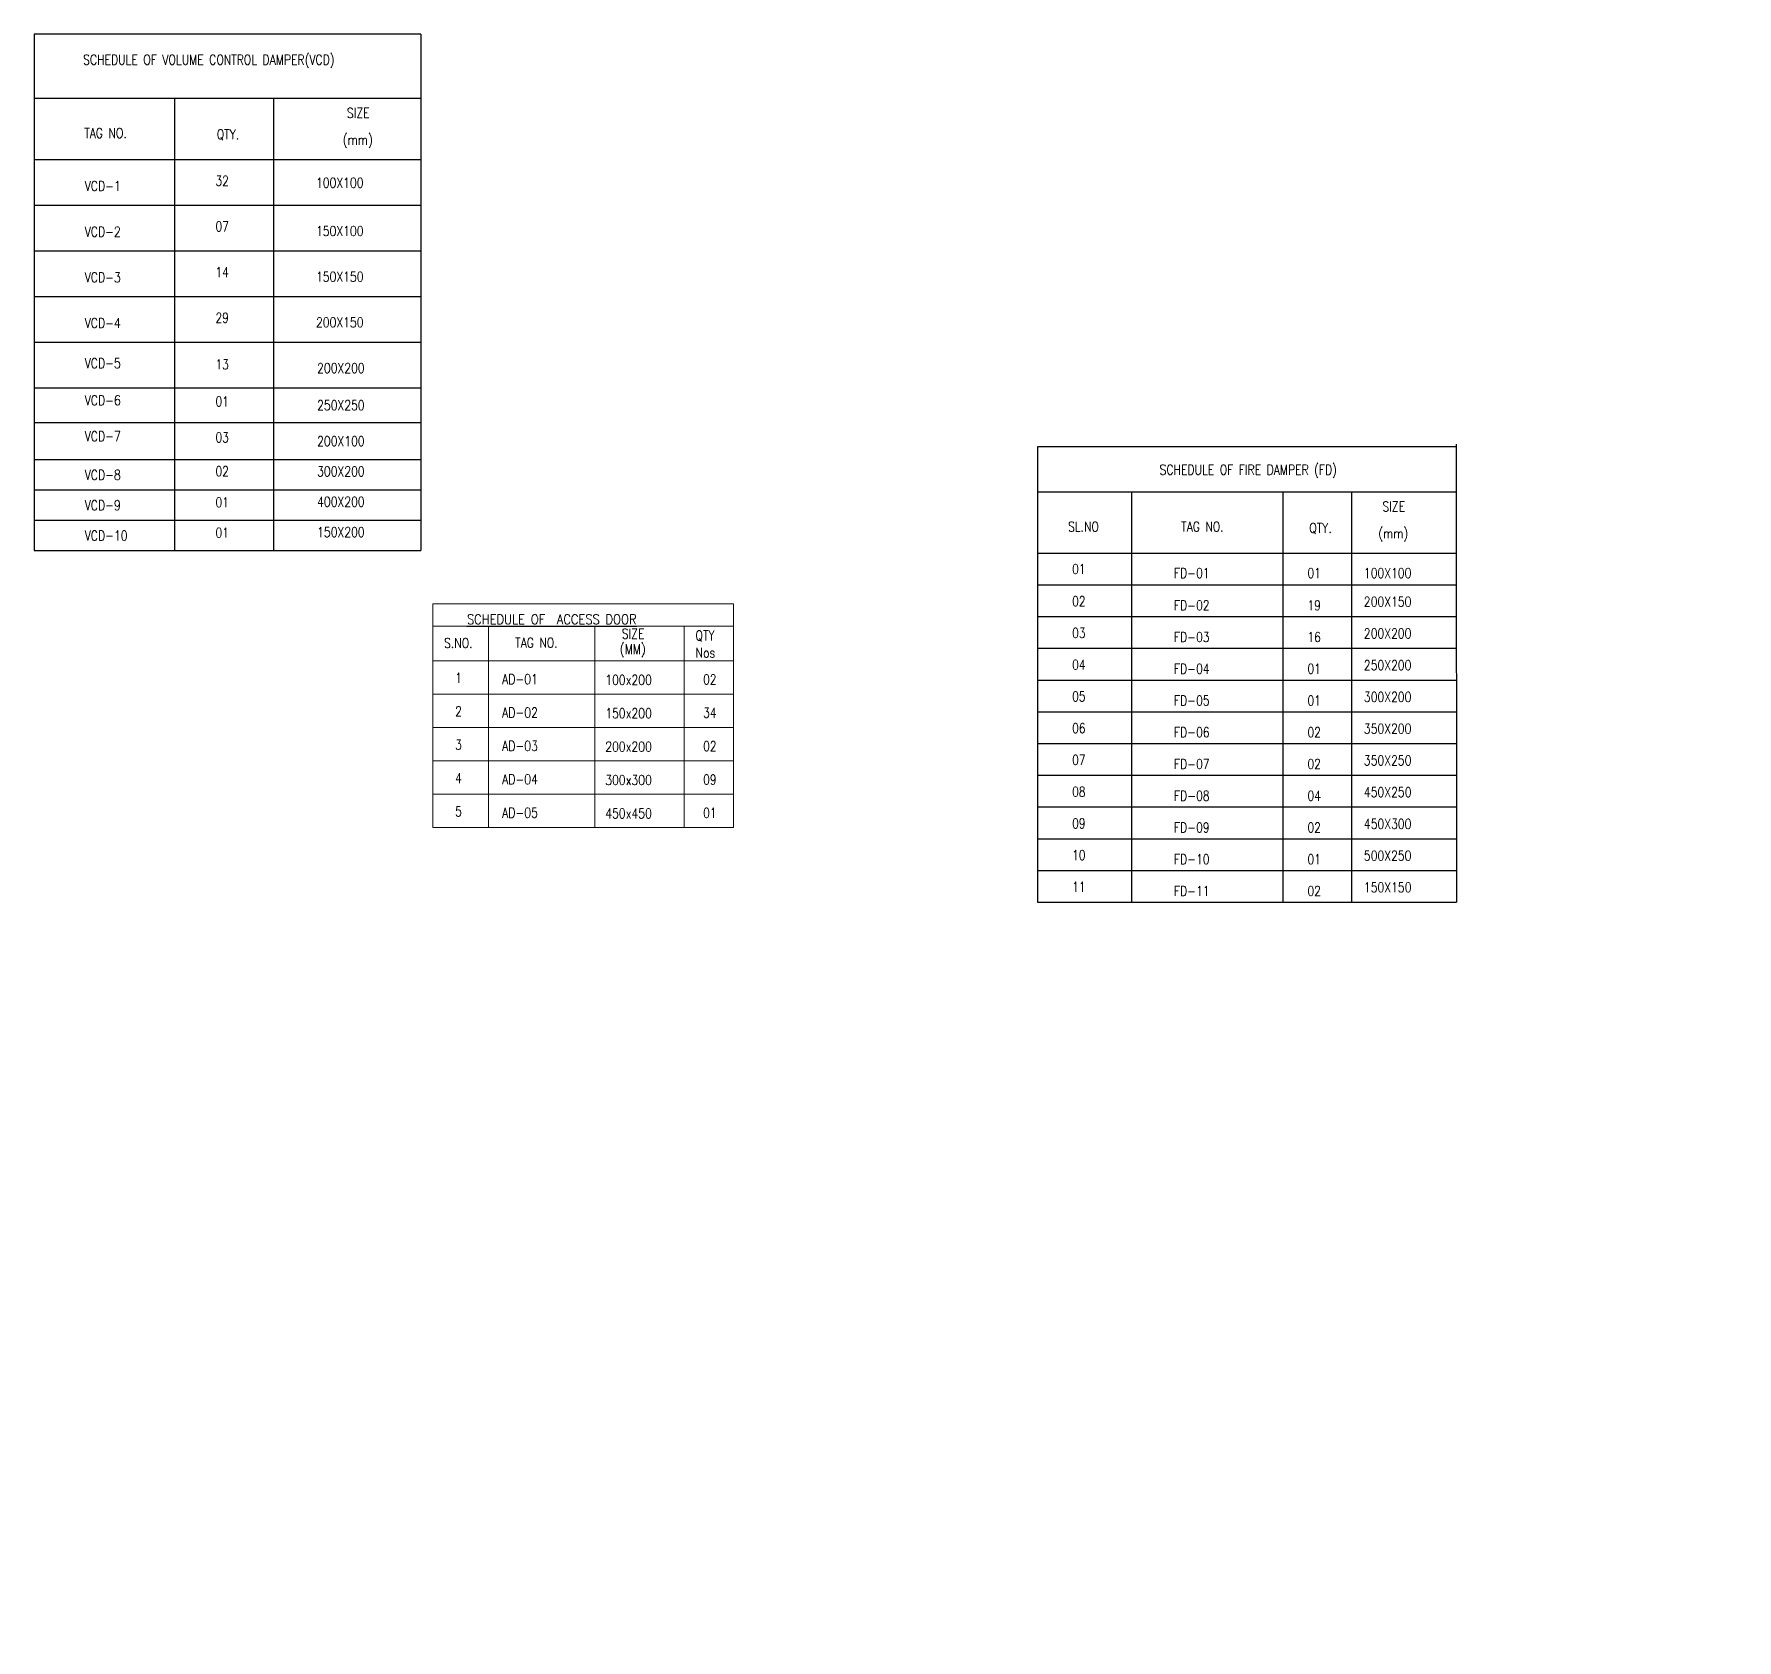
# Model space of a CAD drawing. Header units: millimetres. Extents: x -9226 to 166212, y -13 to 97274.
# Drawn here: x 97018 to 114206, y 53020 to 69231 of the extents above; entities that cross this region are included whole.
import ezdxf
from ezdxf.enums import TextEntityAlignment as Align

# ---------------------------------------------------------------- set-up
doc = ezdxf.new("R2010")
doc.units = ezdxf.units.MM
doc.layers.add('-TEXT', color=7, linetype='Continuous')
doc.layers.add('VCD SHE', color=7, linetype='Continuous')
doc.layers.add('IZ-TEXT', color=7, linetype='Continuous', lineweight=18)
doc.styles.add('JSE', font='romans.shx', dxfattribs={"width": 0.85})
doc.styles.get("Standard").update_dxf_attribs({"font": 'romans.shx', "height": 200})

msp = doc.modelspace()

# ---------------------------------------------------------------- linework, layer by layer
at = {"layer": '-TEXT', "extrusion": (3.5195e-05, 4.02055e-07, 1)}
for p, q in [((100922.7, 69230.8, -4.3), (97018.1, 69230.8, -4.2)), ((100922.7, 69230.8, -4.3), (100922.7, 64018.2, -4.3)), ((97018.1, 68582, -4.2), (100922.7, 68582, -4.3)), ((98434.4, 68582, -4.2), (98434.4, 64018.2, -4.2)), ((99435.7, 68582, -4.2), (99435.7, 64018.2, -4.2)), ((97018.1, 67964.8, -4.2), (100922.7, 67964.8, -4.3)), ((97018.1, 67503.9, -4.2), (100922.7, 67503.9, -4.3)), ((97018.1, 67503.9, -4.2), (100922.7, 67503.9, -4.3)), ((97018.1, 67043, -4.2), (100922.7, 67043, -4.3)), ((97018.1, 67043, -4.2), (100922.7, 67043, -4.3)), ((97018.1, 66582.1, -4.2), (100922.7, 66582.1, -4.3)), ((97018.1, 66121.2, -4.2), (100922.7, 66121.2, -4.3)), ((97018.1, 65660.7, -4.2), (100922.7, 65660.7, -4.3)), ((97018.1, 65310.4, -4.2), (100922.7, 65310.4, -4.3)), ((111375, 65064.4, -4.7), (107145, 65064.4, -4.5)), ((107145, 65064.4, -4.5), (107145, 60467.2, -4.5)), ((111373.6, 65090.2, -4.7), (111375.2, 60467.2, -4.7)), ((97018.1, 64936.1, -4.2), (100922.7, 64936.1, -4.3)), ((97018.1, 64630.2, -4.2), (100922.7, 64630.2, -4.3)), ((97018.1, 64630.2, -4.2), (100922.7, 64630.2, -4.3)), ((107145, 64608.9, -4.5), (111375, 64608.9, -4.7)), ((108096, 64608.9, -4.6), (108096, 60467.2, -4.6)), ((109621.9, 64608.9, -4.6), (109621.9, 60467.2, -4.6)), ((110314.6, 64608.9, -4.7), (110314.6, 60467.2, -4.7)), ((97018.1, 64324.2, -4.2), (100922.7, 64324.2, -4.3)), ((97018.1, 64018.2, -4.2), (100922.7, 64018.2, -4.3)), ((107145, 63991.8, -4.5), (111375, 63991.8, -4.7)), ((107145, 63671.4, -4.5), (111375, 63671.4, -4.7)), ((107145, 63350.9, -4.5), (111375, 63350.9, -4.7)), ((107145, 63030.5, -4.5), (111375, 63030.5, -4.7)), ((107145, 62710.1, -4.5), (111375, 62710.1, -4.7)), ((107145, 62389.7, -4.5), (111375, 62389.7, -4.7)), ((107145, 62069.3, -4.5), (111375, 62069.3, -4.7)), ((107145.1, 61748.9, -4.5), (111375.1, 61748.9, -4.7)), ((107145.3, 61428.5, -4.5), (111375.3, 61428.5, -4.7)), ((107145, 61108.1, -4.5), (111375, 61108.1, -4.7)), ((107145.1, 60787.7, -4.5), (111375.1, 60787.7, -4.7)), ((107145.2, 60467.2, -4.5), (111375.2, 60467.2, -4.7))]:
    msp.add_line(p, q, dxfattribs=at)
at = {"layer": '-TEXT', "extrusion": (3.5195e-05, 4.02055e-07, 1), "elevation": -0.7}
msp.add_lwpolyline([(97018.1, 69230.8), (97018.1, 64018.2)], dxfattribs=at)
at = {"layer": 'IZ-TEXT', "extrusion": (3.5195e-05, 4.02055e-07, 1)}
for p, q in [((104078.9, 63478.3, -4.6), (101041.9, 63478.3, -4.4)), ((101041.9, 63478.3, -4.4), (101041.9, 61220.2, -4.4)), ((104078.9, 61220.2, -4.6), (104078.9, 63478.3, -4.6)), ((104078.9, 63253.3, -4.6), (101041.9, 63253.3, -4.4)), ((101605.9, 63253.3, -4.5), (101605.9, 61220.2, -4.5)), ((102679.4, 62568.2, -4.5), (102679.4, 63253.3, -4.5)), ((102679.4, 63253.3, -4.5), (102679.4, 61220.2, -4.5)), ((103580, 63253.3, -4.5), (103580, 61220.2, -4.5)), ((101041.9, 62905.2, -4.4), (104078.9, 62905.2, -4.6)), ((101041.9, 62568.2, -4.4), (104078.9, 62568.2, -4.6)), ((101041.9, 62231.2, -4.4), (104078.9, 62231.2, -4.6)), ((101041.9, 61894.2, -4.4), (104078.9, 61894.2, -4.6)), ((101041.9, 61557.2, -4.4), (104078.9, 61557.2, -4.6)), ((101041.9, 61220.2, -4.4), (104078.9, 61220.2, -4.6))]:
    msp.add_line(p, q, dxfattribs=at)

# ---------------------------------------------------------------- texts
at = {"layer": '-TEXT', "extrusion": (3.5195e-05, 4.02055e-07, 1), "style": 'JSE', "width": 0.8}
for s, p in [('SIZE', (100290.5, 68434.8, -0.7)), ('TAG NO.', (97739.5, 68231.2, -0.7)), ('QTY.', (98974.9, 68213.6, -0.7)), ('(mm)', (100285.8, 68156.9, -0.7)), ('32', (98916.3, 67749.8, -0.7)), ('07', (98916.3, 67288.9, -0.7)), ('14', (98916.3, 66828, -0.7)), ('29', (98916.3, 66367.1, -0.7)), ('13', (98917, 65896.9, -0.7)), ('01', (98917, 65522.3, -0.7)), ('03', (98917, 65159.4, -0.7)), ('02', (98917, 64817.9, -0.7)), ('SCHEDULE OF FIRE DAMPER (FD)', (109273.3, 64826, -0.7)), ('01', (98917.5, 64504, -0.7)), ('SIZE', (110741.7, 64461.7, -0.8)), ('SL.NO', (107610.5, 64258.1, -0.7)), ('TAG NO.', (108811.3, 64258.1, -0.7)), ('QTY.', (110002.7, 64240.5, -0.7)), ('01', (98917.5, 64198, -0.7)), ('(mm)', (110737, 64183.8, -0.8)), ('01', (107563.6, 63831.2, -0.7)), ('02', (107563.6, 63505.8, -0.7)), ('03', (107563.6, 63185.4, -0.7)), ('04', (107563.6, 62865, -0.7)), ('05', (107563.6, 62544.6, -0.7)), ('06', (107563.6, 62224.2, -0.7)), ('07', (107563.8, 61903.8, -0.7)), ('08', (107563.9, 61583.3, -0.7)), ('09', (107563.6, 61262.9, -0.7)), ('10', (107563.8, 60942.5, -0.7)), ('11', (107563.9, 60622.1, -0.7))]:
    msp.add_text(s, height=100, dxfattribs=at).set_placement(p, align=Align.MIDDLE)
for s, p in [('VCD-1', (97529.7, 67646.6, -0.7)), ('100X100', (99863.6, 67679.7, -0.7)), ('VCD-2', (97529.7, 67185.6, -0.7)), ('150X100', (99863.6, 67192.5, -0.7)), ('VCD-3', (97529.7, 66724.7, -0.7)), ('150X150', (99863.6, 66731.6, -0.7)), ('VCD-4', (97529.7, 66263.8, -0.7)), ('200X150', (99863.6, 66270.7, -0.7)), ('VCD-5', (97529.7, 65858.4, -0.7)), ('200X200', (99875.1, 65809, -0.7)), ('VCD-6', (97529.7, 65483.8, -0.7)), ('250X250', (99875.1, 65434.4, -0.7)), ('VCD-7', (97529.7, 65120.9, -0.7)), ('200X100', (99875.1, 65071.5, -0.7)), ('VCD-8', (97529.7, 64730.6, -0.7)), ('300X200', (99875.1, 64765.5, -0.7)), ('VCD-9', (97529.7, 64424.7, -0.7)), ('400X200', (99875.1, 64459.6, -0.7)), ('VCD-10', (97529.7, 64118.7, -0.7)), ('150X200', (99875.1, 64153.6, -0.7)), ('FD-01', (108523.2, 63739.9, -0.7)), ('01', (109870.6, 63739.9, -0.7)), ('100X100', (110440.4, 63739.9, -0.7)), ('FD-02', (108523.2, 63414.5, -0.7)), ('19', (109870.6, 63414.5, -0.7)), ('200X150', (110440.4, 63450.9, -0.7)), ('FD-03', (108523.2, 63094.1, -0.7)), ('16', (109870.6, 63094.1, -0.7)), ('200X200', (110440.4, 63130.5, -0.7)), ('250X200', (110440.4, 62810.1, -0.7)), ('FD-04', (108523.2, 62773.7, -0.7)), ('01', (109870.6, 62773.7, -0.7)), ('300X200', (110440.4, 62489.6, -0.7)), ('FD-05', (108523.2, 62453.3, -0.7)), ('01', (109870.6, 62453.3, -0.7)), ('FD-06', (108523.2, 62132.9, -0.7)), ('02', (109870.6, 62132.9, -0.7)), ('350X200', (110440.4, 62169.2, -0.7)), ('FD-07', (108523.3, 61812.5, -0.7)), ('02', (109870.7, 61812.5, -0.7)), ('350X250', (110440.6, 61848.8, -0.7)), ('FD-08', (108523.5, 61492, -0.7)), ('04', (109870.9, 61492, -0.7)), ('450X250', (110440.7, 61528.4, -0.7)), ('FD-09', (108523.2, 61171.6, -0.7)), ('02', (109870.6, 61171.6, -0.7)), ('450X300', (110440.4, 61208, -0.7)), ('FD-10', (108523.3, 60851.2, -0.7)), ('01', (109870.7, 60851.2, -0.7)), ('500X250', (110440.5, 60887.6, -0.7)), ('FD-11', (108523.4, 60530.8, -0.7)), ('02', (109870.8, 60530.8, -0.7)), ('150X150', (110440.7, 60567.2, -0.7))]:
    msp.add_text(s, height=100, dxfattribs=at).set_placement(p)
at = {"layer": '-TEXT', "extrusion": (3.5195e-05, 4.02055e-07, 1), "insert": (97513.8, 69021.7, -4.2), "char_height": 100, "width": 3584.461, "attachment_point": 1, "text_direction": (1, 0, -3.5e-05), "style": 'JSE'}
msp.add_mtext('{\\W0.8;SCHEDULE OF VOLUME CONTROL DAMPER(VCD)}', dxfattribs=at)
at = {"layer": '-TEXT', "extrusion": (3.5195e-05, 4.02055e-07, 1), "insert": (101387.3, 63373.3, -8.9), "char_height": 100, "attachment_point": 1, "text_direction": (1, 0, -3.5e-05), "style": 'JSE'}
msp.add_mtext_dynamic_manual_height_columns('{\\LSCHEDULE OF  ACCESS DOOR}', width=2583.249, gutter_width=0.299, heights=[0], dxfattribs=at)
at = {"layer": 'IZ-TEXT', "extrusion": (3.5195e-05, 4.02055e-07, 1), "style": 'JSE', "width": 0.8}
for s, p in [('S.NO.', (101156.3, 63034.1, -0.9)), ('TAG NO.', (101874.7, 63036.9, -0.9)), ('(MM)', (102931.1, 62972.9, -0.9)), ('SIZE', (102949.4, 63127.6, -0.9)), ('QTY', (103694.5, 63109.8, -0.9)), ('Nos', (103694.5, 62936.8, -0.9)), ('1', (101267.5, 62681.6, -0.9)), ('AD-01', (101743, 62668.8, -0.9)), ('100x200', (102783.8, 62661.9, -0.9)), ('02', (103769.9, 62666.5, -0.9)), ('2', (101267.5, 62344.6, -0.9)), ('AD-02', (101743, 62331.8, -0.9)), ('150x200', (102783.8, 62324.9, -0.9)), ('34', (103769.9, 62329.5, -0.9)), ('3', (101267.5, 62007.6, -0.9)), ('AD-03', (101743, 61994.8, -0.9)), ('200x200', (102783.8, 61987.9, -0.9)), ('02', (103769.9, 61992.5, -0.9)), ('4', (101267.5, 61670.6, -0.9)), ('AD-04', (101743, 61657.7, -0.9)), ('300x300', (102783.8, 61650.9, -0.9)), ('09', (103769.9, 61655.5, -0.9)), ('5', (101267.5, 61333.6, -0.9)), ('AD-05', (101743, 61320.7, -0.9)), ('450x450', (102783.8, 61313.9, -0.9)), ('01', (103769.9, 61318.5, -0.9))]:
    msp.add_text(s, height=100, rotation=360, dxfattribs=at).set_placement(p)
at = {"layer": 'VCD SHE', "insert": (114206, 53020.5), "char_height": 2.469, "width": 16.993, "attachment_point": 5}
msp.add_mtext('{\\fTimes New Roman|b0|i0|c204;\\c0;', dxfattribs=at)

doc.saveas('drawing.dxf')
